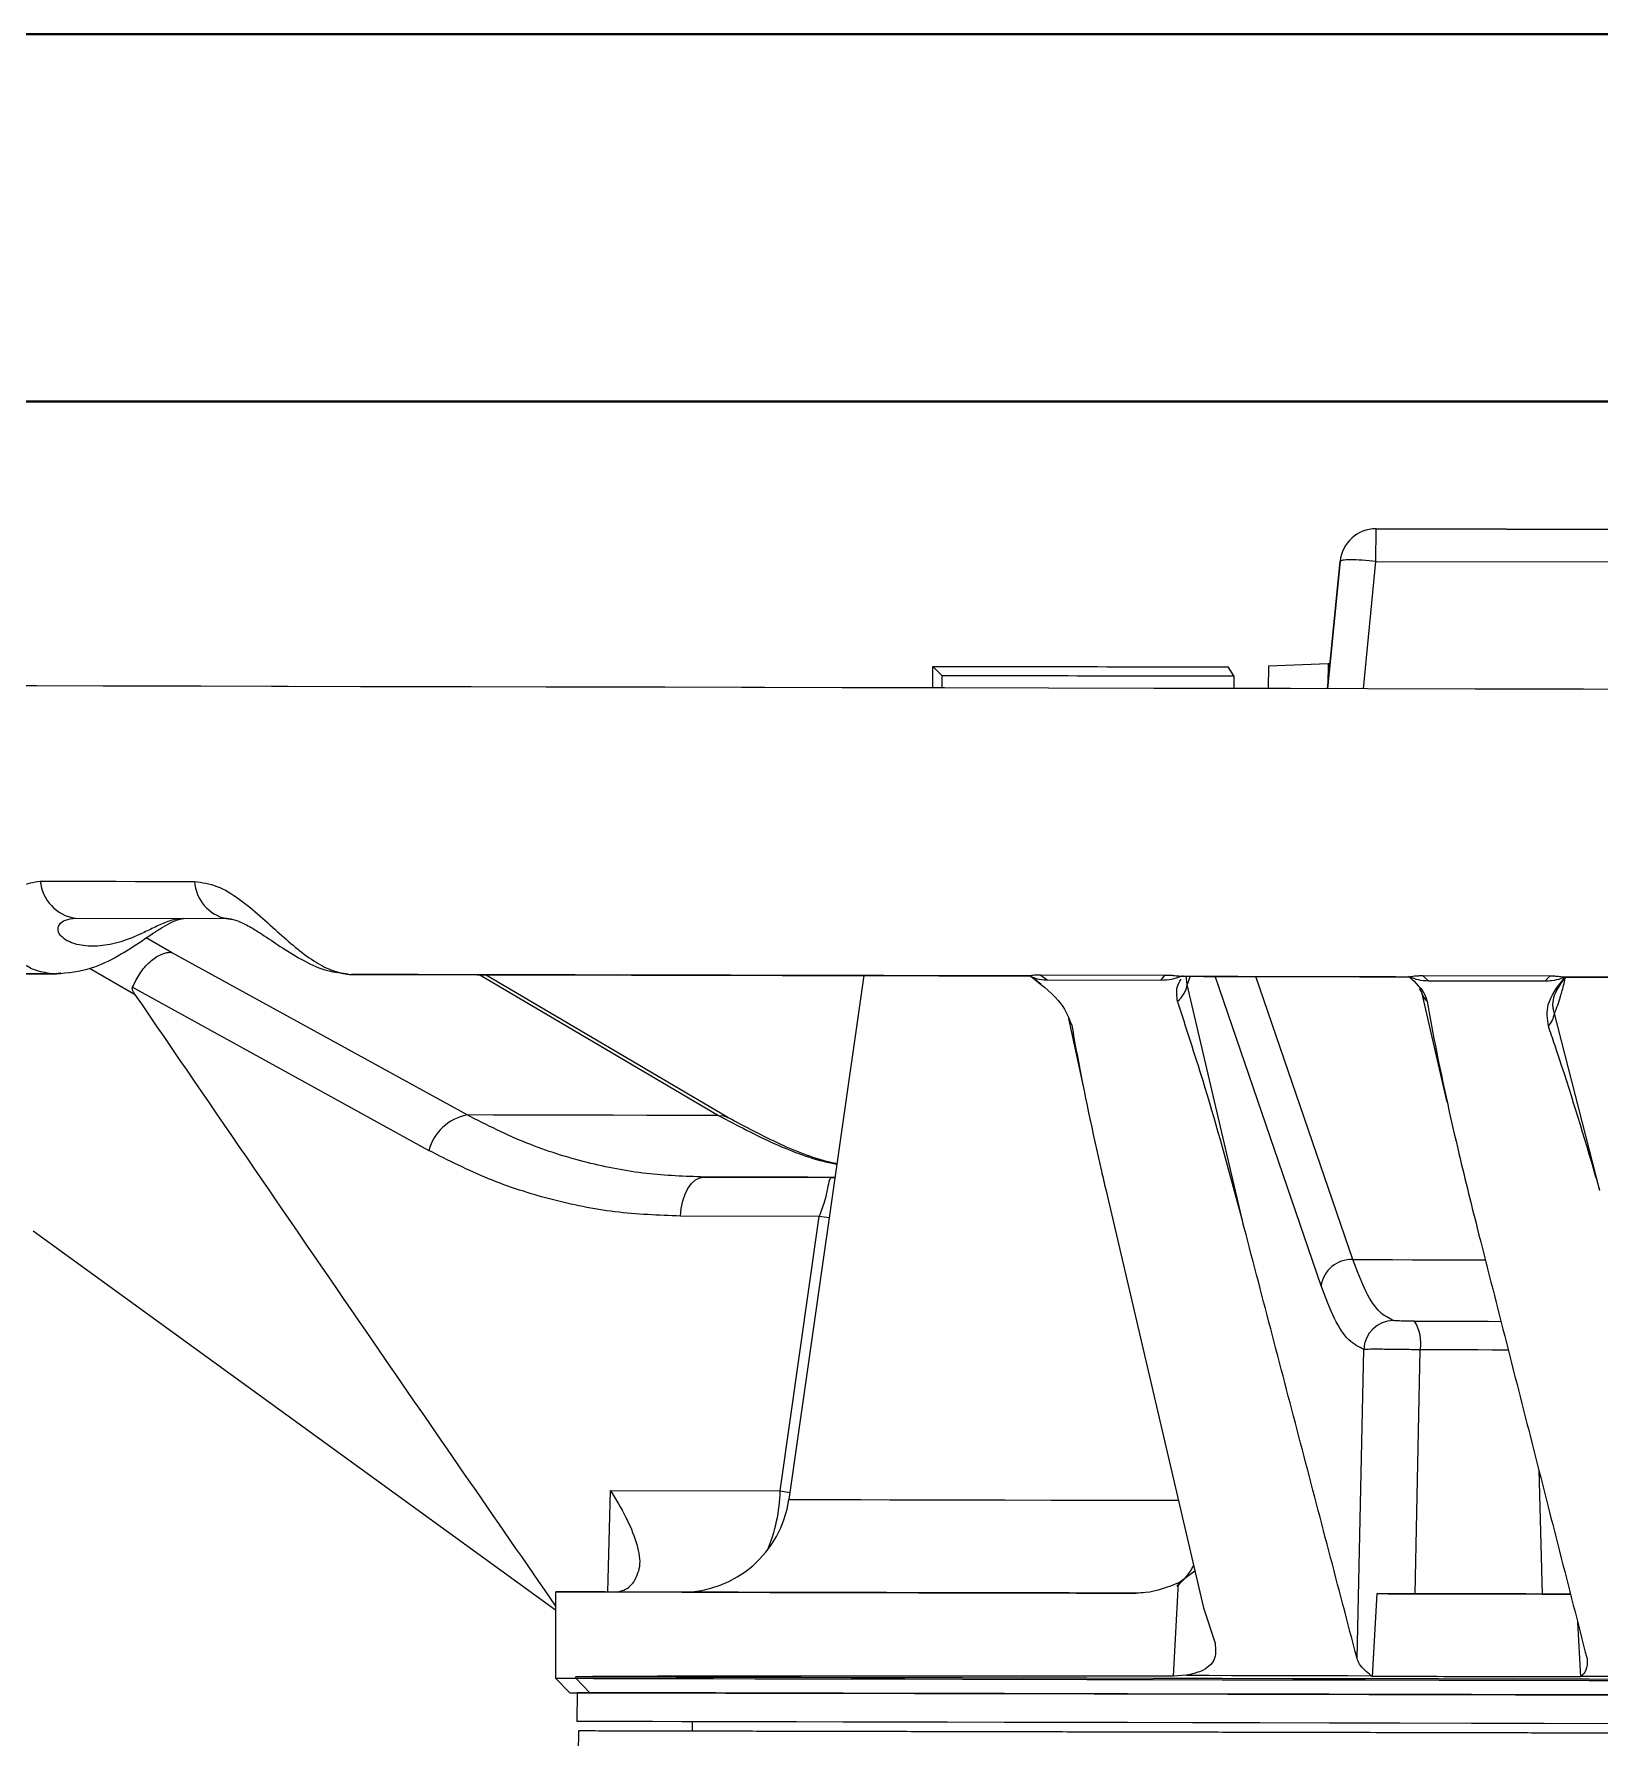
# Model space of a CAD drawing. Header units: millimetres. Extents: x 2028 to 4172, y 863 to 2379.
# Drawn here: x 2596.3 to 2705, y 2260.6 to 2378.9 of the extents above; entities that cross this region are included whole.
import ezdxf

# ---------------------------------------------------------------- set-up
doc = ezdxf.new("R2010")
doc.units = ezdxf.units.MM
doc.layers.add('AM_BOR', color=7, linetype='Continuous', lineweight=50)
doc.layers.add('粗实线', color=7, linetype='Continuous', lineweight=40)

# ---------------------------------------------------------------- blocks, each defined once
blk = doc.blocks.new('rA3')
at = {"layer": '粗实线'}
for p, q in [((753.384, 421.26), (333.384, 421.26)), ((748.384, 416.26), (358.384, 416.26))]:
    blk.add_line(p, q, dxfattribs=at)

msp = doc.modelspace()

# ---------------------------------------------------------------- linework, layer by layer
at = {"color": 7, "linetype": 'Continuous', "lineweight": 25}
for p, q in [((2689.473, 2342.302), (2689.477, 2344.563)), ((2722.452, 2344.492), (2689.477, 2344.563)), ((2689.477, 2344.563), (2689.477, 2344.563)), ((2689.477, 2344.563), (2722.452, 2344.493)), ((2686.984, 2342.307), (2686.115, 2333.45)), ((2686.115, 2333.45), (2686.984, 2342.307)), ((2686.984, 2342.307), (2686.984, 2342.307)), ((2688.603, 2333.445), (2689.473, 2342.302)), ((2689.473, 2342.302), (2722.448, 2342.231)), ((2658.693, 2333.509), (2658.696, 2335.005)), ((2658.696, 2335.005), (2659.33, 2334.371)), ((2679.601, 2334.342), (2679.207, 2334.968)), ((2682.001, 2335.054), (2681.997, 2333.46)), ((2682.001, 2335.054), (2686.144, 2335.196)), ((2686.144, 2335.196), (2686.141, 2333.722)), ((2686.144, 2335.196), (2686.286, 2335.196)), ((2659.33, 2334.371), (2659.329, 2333.507)), ((2679.601, 2334.342), (2679.599, 2333.464)), ((2683.53, 2333.457), (2679.599, 2333.466)), ((2599.146, 2317.5), (2609.628, 2317.478)), ((2609.628, 2317.478), (2610.108, 2317.408)), ((2605.824, 2315.136), (2604.073, 2316.143)), ((2626.348, 2303.839), (2605.824, 2315.136)), ((2597.506, 2313.65), (2598.142, 2313.723)), ((2600.134, 2314.039), (2603.266, 2312.238)), ((2618.413, 2313.595), (2619.074, 2313.593)), ((2627.23, 2313.578), (2643.817, 2303.801)), ((2644.472, 2303.656), (2627.625, 2313.577)), ((2653.897, 2313.52), (2648.702, 2277.126)), ((2665.452, 2313.495), (2665.612, 2313.381)), ((2666.233, 2312.907), (2665.612, 2313.38)), ((2666.152, 2313.577), (2674.792, 2313.559)), ((2666.152, 2313.577), (2666.643, 2313.226)), ((2666.643, 2313.226), (2674.543, 2313.209)), ((2674.792, 2313.559), (2674.543, 2313.209)), ((2676.074, 2313.479), (2676.024, 2313.473)), ((2676.367, 2312.9), (2676.292, 2313.508)), ((2676.581, 2313.478), (2676.367, 2312.9)), ((2685.659, 2291.966), (2678.313, 2313.475)), ((2687.872, 2293.794), (2681.139, 2313.468)), ((2691.731, 2313.485), (2691.884, 2313.334)), ((2691.8, 2313.446), (2691.794, 2313.439)), ((2692.706, 2313.52), (2701.565, 2313.501)), ((2692.706, 2313.52), (2693.124, 2313.169)), ((2693.124, 2313.169), (2701.224, 2313.152)), ((2701.565, 2313.501), (2701.224, 2313.152)), ((2702.633, 2313.416), (2702.529, 2313.302)), ((2603.117, 2312.708), (2623.687, 2301.378)), ((2680.327, 2296.001), (2676.367, 2312.9)), ((2692.48, 2312.633), (2692.63, 2312.36)), ((2692.631, 2312.359), (2694.406, 2304.734)), ((2705.026, 2298.589), (2701.868, 2310.891)), ((2668.13, 2310.548), (2669.156, 2305.716)), ((2642.82, 2299.524), (2651.674, 2299.505)), ((2651.675, 2299.505), (2650.014, 2299.508)), ((2651.897, 2299.508), (2651.674, 2299.505)), ((2651.674, 2299.505), (2651.896, 2299.504)), ((2670.702, 2298.666), (2677.506, 2269.593)), ((2650.806, 2296.791), (2641.175, 2296.811)), ((2648.094, 2277.717), (2650.806, 2296.791)), ((2651.493, 2296.681), (2650.806, 2296.791)), ((2632.498, 2269.431), (2596.208, 2295.762)), ((2688.158, 2266.085), (2688.632, 2287.548)), ((2692.199, 2270.576), (2692.553, 2287.519)), ((2700.781, 2279.18), (2701.017, 2270.557)), ((2636.128, 2270.696), (2636.307, 2277.742)), ((2636.307, 2277.742), (2648.094, 2277.717)), ((2648.094, 2277.717), (2648.772, 2277.616)), ((2675.766, 2271.322), (2676.902, 2272.176)), ((2632.501, 2270.704), (2632.488, 2264.704)), ((2641.304, 2270.685), (2636.78, 2270.695)), ((2675.411, 2264.845), (2675.766, 2271.322)), ((2689.237, 2264.824), (2689.557, 2270.582)), ((2677.506, 2269.593), (2678.298, 2267.139)), ((2703.48, 2268.596), (2703.681, 2264.793)), ((2632.488, 2264.704), (2633.486, 2263.702)), ((2633.906, 2264.701), (2633.907, 2264.804)), ((2634.885, 2263.699), (2633.906, 2264.701)), ((2676.325, 2264.91), (2675.411, 2264.845)), ((2689.143, 2264.883), (2689.237, 2264.824)), ((2703.746, 2264.852), (2703.681, 2264.793)), ((2633.986, 2263.701), (2633.981, 2261.701)), ((2634.08, 2261.042), (2633.755, 2239.674)), ((2641.981, 2261.684), (2641.98, 2261.025))]:
    msp.add_line(p, q, dxfattribs=at)
at = {"color": 7, "linetype": 'Continuous', "lineweight": 25, "flags": 128}
for points in [[(2658.693, 2333.51), (2654.128, 2333.52), (2647.037, 2333.535), (2640.081, 2333.55), (2633.276, 2333.564), (2626.638, 2333.579), (2620.182, 2333.592), (2613.921, 2333.606), (2607.87, 2333.619), (2602.043, 2333.631), (2596.452, 2333.643), (2591.11, 2333.654)], [(2711.394, 2333.396), (2703.876, 2333.412), (2696.366, 2333.428), (2688.882, 2333.444), (2681.438, 2333.46), (2674.052, 2333.476), (2666.74, 2333.491), (2659.518, 2333.507), (2652.401, 2333.522), (2645.406, 2333.537), (2638.548, 2333.552), (2631.842, 2333.566), (2625.302, 2333.58), (2618.943, 2333.594), (2612.779, 2333.607), (2606.824, 2333.62), (2601.09, 2333.632), (2595.591, 2333.644)], [(2596.708, 2320.082), (2598.01, 2320.079), (2599.323, 2320.076), (2600.647, 2320.073), (2601.981, 2320.071), (2603.327, 2320.068), (2604.683, 2320.065), (2606.05, 2320.062), (2607.426, 2320.059)], [(2589.896, 2313.656), (2590.856, 2313.654), (2591.825, 2313.652), (2592.804, 2313.65), (2593.791, 2313.647), (2594.787, 2313.645), (2595.792, 2313.643), (2596.805, 2313.641), (2597.827, 2313.639)], [(2627.567, 2313.577), (2631.025, 2313.569), (2636.787, 2313.557)], [(2643.817, 2303.801), (2641.282, 2303.807), (2638.842, 2303.812), (2636.498, 2303.817), (2634.255, 2303.822), (2632.116, 2303.826), (2630.083, 2303.831), (2628.159, 2303.835), (2626.348, 2303.839)], [(2643.817, 2303.801), (2644.173, 2303.774), (2644.471, 2303.657)], [(2641.175, 2296.811), (2641.224, 2297.35), (2641.33, 2297.862), (2641.488, 2298.332), (2641.693, 2298.74), (2641.938, 2299.074), (2642.214, 2299.321), (2642.512, 2299.473), (2642.82, 2299.524)], [(2687.872, 2293.794), (2689.248, 2293.791), (2690.628, 2293.788), (2692.012, 2293.785), (2693.399, 2293.782), (2694.789, 2293.779), (2696.182, 2293.777), (2697.052, 2293.775)], [(2692.149, 2289.513), (2693.168, 2289.511), (2694.19, 2289.509), (2695.215, 2289.506), (2696.242, 2289.504), (2697.27, 2289.502), (2698.141, 2289.5)], [(2698.65, 2287.506), (2698.542, 2287.507), (2697.539, 2287.509), (2696.537, 2287.511), (2695.538, 2287.513), (2694.54, 2287.515), (2693.545, 2287.517), (2692.553, 2287.519)], [(2648.702, 2277.126), (2648.715, 2277.126), (2648.992, 2277.125), (2649.633, 2277.124), (2650.634, 2277.121), (2651.989, 2277.119), (2653.689, 2277.115), (2655.724, 2277.111), (2658.08, 2277.105), (2660.744, 2277.1), (2663.699, 2277.093), (2666.926, 2277.086), (2670.406, 2277.079), (2674.116, 2277.071), (2675.712, 2277.068)], [(2672.82, 2270.618), (2668.16, 2270.628), (2663.7, 2270.637), (2659.464, 2270.646), (2655.473, 2270.655), (2651.748, 2270.663), (2648.308, 2270.67), (2645.17, 2270.677), (2642.35, 2270.683), (2639.863, 2270.688), (2637.721, 2270.693), (2635.936, 2270.697), (2634.516, 2270.7), (2633.469, 2270.702), (2632.8, 2270.703), (2632.513, 2270.704), (2632.608, 2270.704), (2633.086, 2270.703), (2633.944, 2270.701), (2635.177, 2270.698), (2636.78, 2270.695)], [(2702.979, 2270.553), (2701.632, 2270.556), (2699.89, 2270.56), (2698.152, 2270.563), (2696.419, 2270.567), (2694.692, 2270.571), (2692.972, 2270.574), (2691.26, 2270.578), (2689.557, 2270.582)], [(2692.199, 2270.576), (2693.292, 2270.574), (2694.388, 2270.571), (2695.487, 2270.569), (2696.588, 2270.567), (2697.692, 2270.564), (2698.799, 2270.562), (2699.907, 2270.56), (2701.017, 2270.557)], [(2632.488, 2264.704), (2632.588, 2264.704), (2633.056, 2264.703), (2633.906, 2264.701)], [(2633.906, 2264.701), (2635.126, 2264.698), (2636.7, 2264.695), (2638.619, 2264.691), (2640.875, 2264.686), (2643.456, 2264.68), (2646.35, 2264.674), (2649.542, 2264.667), (2653.018, 2264.66), (2656.76, 2264.652), (2660.75, 2264.643), (2664.969, 2264.634), (2669.395, 2264.625), (2674.007, 2264.615), (2678.783, 2264.605), (2683.7, 2264.594), (2688.732, 2264.583), (2693.857, 2264.573), (2699.049, 2264.561), (2704.282, 2264.55), (2709.53, 2264.539)], [(2633.907, 2264.804), (2635.127, 2264.802), (2636.7, 2264.798), (2638.619, 2264.794), (2640.875, 2264.789), (2643.456, 2264.784), (2646.35, 2264.778), (2649.543, 2264.771), (2653.019, 2264.763), (2656.761, 2264.755), (2660.75, 2264.747), (2664.969, 2264.738), (2669.395, 2264.728), (2674.007, 2264.718), (2678.783, 2264.708), (2683.7, 2264.698), (2688.733, 2264.687), (2693.857, 2264.676), (2699.049, 2264.665), (2704.282, 2264.654), (2709.531, 2264.642)], [(2676.325, 2264.91), (2677.88, 2264.907), (2679.451, 2264.904), (2681.035, 2264.9), (2682.633, 2264.897), (2684.244, 2264.893), (2685.866, 2264.89), (2687.5, 2264.886), (2689.143, 2264.883)], [(2703.746, 2264.852), (2705.444, 2264.848), (2707.144, 2264.844), (2708.843, 2264.841), (2710.542, 2264.837), (2712.24, 2264.833), (2713.935, 2264.83), (2715.626, 2264.826), (2717.314, 2264.823)], [(2633.486, 2263.702), (2633.584, 2263.702), (2634.046, 2263.701), (2634.885, 2263.699)], [(2706.217, 2263.546), (2701.15, 2263.557), (2696.113, 2263.568), (2691.13, 2263.578), (2686.225, 2263.589), (2681.422, 2263.599), (2676.743, 2263.609), (2672.21, 2263.619), (2667.846, 2263.628), (2663.67, 2263.637), (2659.703, 2263.646), (2655.964, 2263.654), (2652.47, 2263.661), (2649.239, 2263.668), (2646.285, 2263.674), (2643.622, 2263.68), (2641.264, 2263.685), (2639.222, 2263.69), (2637.505, 2263.693), (2636.121, 2263.696), (2635.078, 2263.699), (2634.379, 2263.7), (2634.029, 2263.701), (2633.986, 2263.701)], [(2634.885, 2263.699), (2636.089, 2263.696), (2637.641, 2263.693), (2639.535, 2263.689), (2641.761, 2263.684), (2644.308, 2263.679), (2647.163, 2263.673), (2650.313, 2263.666), (2653.743, 2263.658), (2657.435, 2263.65), (2661.372, 2263.642), (2665.534, 2263.633), (2669.901, 2263.624), (2674.452, 2263.614), (2679.164, 2263.604), (2684.015, 2263.594), (2688.981, 2263.583), (2694.037, 2263.572), (2699.159, 2263.561), (2704.323, 2263.55), (2709.502, 2263.539)], [(2706.213, 2261.546), (2701.145, 2261.557), (2696.109, 2261.568), (2691.126, 2261.578), (2686.221, 2261.589), (2681.418, 2261.599), (2676.739, 2261.609), (2672.206, 2261.619), (2667.841, 2261.628), (2663.666, 2261.637), (2659.699, 2261.646), (2655.959, 2261.654), (2652.466, 2261.661), (2649.234, 2261.668), (2646.28, 2261.674), (2643.618, 2261.68), (2641.26, 2261.685), (2639.218, 2261.69), (2637.501, 2261.693), (2636.117, 2261.696), (2635.074, 2261.699), (2634.375, 2261.7), (2634.025, 2261.701), (2633.981, 2261.701)]]:
    msp.add_lwpolyline(points, dxfattribs=at)
at = {"color": 7, "linetype": 'Continuous', "lineweight": 25}
for centre, radius, start, end in [((2689.472, 2342.063), 2.5, 89.87751, 174.39392), ((2689.472, 2342.063), 2.5, 89.87751, 174.39392), ((2599.628, 2320.397), 2.936, 186.15778, 260.55338), ((2610.233, 2320.223), 2.811, 183.34508, 257.57607), ((2674.565, 2313.18), 1.823, 308.25504, 351.17437), ((2694.087, 2312.804), 1.522, 197.80201, 225.85834), ((2700.129, 2311.159), 1.759, 318.63519, 351.23149), ((2669.576, 2310.898), 1.488, 193.75442, 213.93144), ((2627.016, 2300.447), 3.457, 101.14062, 164.37777), ((2687.779, 2291.654), 2.143, 87.51436, 171.60882), ((2690.697, 2287.487), 2.066, 90.16378, 178.29517), ((2689.696, 2287.978), 2.894, 350.88042, 32.03121), ((2636.948, 2277.958), 11.149, 336.94632, 358.7596), ((2641.278, 2278.185), 7.5, 269.87751, 351.87751), ((2672.543, 2274.853), 4.862, 309.67622, 331.69155)]:
    msp.add_arc(centre, radius, start, end, dxfattribs=at)
for points in [[(2689.473, 2342.302), (2689.148, 2342.33), (2688.5, 2342.386), (2687.681, 2342.411), (2687.104, 2342.389), (2687.024, 2342.334), (2686.984, 2342.307)], [(2650.014, 2299.508), (2648.693, 2299.511), (2646.052, 2299.517), (2643.897, 2299.522), (2642.82, 2299.524)], [(2780.88, 2260.728), (2780.758, 2260.728), (2780.516, 2260.729), (2778.566, 2260.733), (2775.49, 2260.74), (2771.227, 2260.749), (2765.879, 2260.76), (2759.53, 2260.774), (2752.291, 2260.789), (2744.285, 2260.806), (2735.649, 2260.825), (2726.531, 2260.844), (2717.088, 2260.864), (2707.48, 2260.885), (2697.872, 2260.905), (2688.428, 2260.925), (2679.311, 2260.945), (2670.675, 2260.963), (2662.669, 2260.981), (2655.43, 2260.996), (2649.081, 2261.01), (2643.733, 2261.021), (2639.469, 2261.03), (2636.393, 2261.037), (2634.444, 2261.041), (2634.201, 2261.042), (2634.08, 2261.042)], [(2707.48, 2260.885), (2704.622, 2260.891), (2698.906, 2260.903), (2690.479, 2260.921), (2682.342, 2260.939), (2674.636, 2260.955), (2667.492, 2260.97), (2661.032, 2260.984), (2655.366, 2260.996), (2650.594, 2261.007), (2646.789, 2261.015), (2644.044, 2261.021), (2642.304, 2261.024), (2642.088, 2261.025), (2641.98, 2261.025)]]:
    msp.add_open_spline(points, degree=3, dxfattribs=at)
for points, knots in [([(2658.696, 2335.005), (2662.063, 2334.999), (2668.811, 2334.987), (2675.737, 2334.975), (2679.207, 2334.968)], [0, 0, 0, 0, 0.4988559, 1, 1, 1, 1]), ([(2659.33, 2334.371), (2662.657, 2334.367), (2669.327, 2334.358), (2676.171, 2334.347), (2679.601, 2334.342)], [0, 0, 0, 0, 0.498853, 1, 1, 1, 1]), ([(2597.506, 2313.65), (2597.094, 2313.716), (2596.29, 2313.843), (2595.268, 2314.471), (2594.619, 2315.219), (2594.273, 2315.933), (2594.104, 2316.498), (2594.033, 2317.091), (2594.082, 2317.914), (2594.437, 2318.904), (2595.343, 2319.874), (2596.254, 2320.013), (2596.708, 2320.082)], [0, 0, 0, 0, 0.1279194, 0.2496295, 0.3801702, 0.4412122, 0.4997079, 0.5635745, 0.6245684, 0.7496421, 0.8750234, 1, 1, 1, 1]), ([(2607.426, 2320.059), (2607.945, 2319.988), (2608.985, 2319.846), (2610.542, 2318.87), (2611.985, 2317.672), (2613.325, 2316.437), (2614.619, 2315.307), (2615.85, 2314.419), (2617.064, 2313.793), (2617.8, 2313.668), (2618.177, 2313.605)], [0, 0, 0, 0, 0.12462724, 0.24971044, 0.37492504, 0.49974572, 0.61927373, 0.75001975, 0.87192117, 1, 1, 1, 1]), ([(2597.798, 2313.639), (2598.627, 2313.722), (2600.085, 2313.868), (2601.835, 2314.715), (2603.218, 2315.552), (2604.28, 2316.288), (2605.231, 2316.907), (2605.885, 2317.266), (2606.379, 2317.457), (2606.571, 2317.475), (2606.67, 2317.484)], [0, 0, 0, 0, 0.2415564, 0.4249346, 0.5252436, 0.6744027, 0.7537852, 0.8323048, 0.9129608, 1, 1, 1, 1]), ([(2606.688, 2317.484), (2606.424, 2317.461), (2605.898, 2317.416), (2605.021, 2317.063), (2604.128, 2316.622), (2602.995, 2316.089), (2601.716, 2315.666), (2600.329, 2315.513), (2599.079, 2315.674), (2598.224, 2316.101), (2597.902, 2316.633), (2597.982, 2317.074), (2598.42, 2317.431), (2598.904, 2317.477), (2599.146, 2317.5)], [0, 0, 0, 0, 0.0625989, 0.1249044, 0.1872263, 0.2496806, 0.3746119, 0.4998044, 0.6249986, 0.7497987, 0.815171, 0.8749227, 0.9374287, 1, 1, 1, 1]), ([(2609.299, 2317.518), (2609.46, 2317.52), (2609.79, 2317.525), (2610.442, 2317.335), (2611.288, 2316.925), (2612.354, 2316.246), (2613.618, 2315.373), (2615.08, 2314.484), (2616.615, 2313.794), (2617.627, 2313.694), (2618.096, 2313.648)], [0, 0, 0, 0, 0.0763522, 0.1570102, 0.2470379, 0.356597, 0.4925526, 0.6555134, 0.8402738, 1, 1, 1, 1]), ([(2603.117, 2312.708), (2603.27, 2313.029), (2603.505, 2313.524), (2603.952, 2314.102), (2604.445, 2314.611), (2605.03, 2315.002), (2605.502, 2315.13), (2605.734, 2315.141), (2605.801, 2315.137), (2605.824, 2315.136)], [0, 0, 0, 0, 0.23899542, 0.36783236, 0.49967813, 0.74897246, 0.92468056, 0.97394084, 1, 1, 1, 1]), ([(2586.601, 2313.675), (2588.348, 2313.671), (2591.846, 2313.663), (2595.618, 2313.654), (2597.506, 2313.65)], [0, 0, 0, 0, 0.4994076, 1, 1, 1, 1]), ([(2597.664, 2313.642), (2595.784, 2313.646), (2592.019, 2313.654), (2588.528, 2313.662), (2586.78, 2313.666)], [0, 0, 0, 0, 0.4994087, 1, 1, 1, 1]), ([(2597.664, 2313.642), (2597.817, 2313.652), (2598.001, 2313.664), (2598.122, 2313.715), (2598.142, 2313.723)], [0, 0, 0, 0, 0.8392278, 1, 1, 1, 1]), ([(2617.984, 2313.629), (2617.891, 2313.635), (2617.759, 2313.643), (2617.617, 2313.673), (2617.575, 2313.681)], [0, 0, 0, 0, 0.7059466, 1, 1, 1, 1]), ([(2618.177, 2313.605), (2621.792, 2313.597), (2629.059, 2313.581), (2640.68, 2313.556), (2652.797, 2313.529), (2661.216, 2313.511), (2665.447, 2313.502)], [0, 0, 0, 0, 0.2462727, 0.4950304, 0.7462729, 1, 1, 1, 1]), ([(2665.452, 2313.495), (2662.249, 2313.502), (2655.831, 2313.516), (2647.095, 2313.535), (2639.174, 2313.552), (2632.042, 2313.567), (2625.057, 2313.582), (2620.562, 2313.592), (2618.314, 2313.597)], [0, 0, 0, 0, 0.19237286, 0.38549459, 0.53836149, 0.69122839, 0.8456142, 1, 1, 1, 1]), ([(2665.447, 2313.502), (2665.456, 2313.51), (2665.472, 2313.524), (2665.623, 2313.555), (2665.843, 2313.573), (2666.039, 2313.577), (2666.139, 2313.577), (2666.152, 2313.577)], [0, 0, 0, 0, 0.3360223, 0.5579813, 0.7819403, 0.9725676, 1, 1, 1, 1]), ([(2665.447, 2313.502), (2665.558, 2313.445), (2665.831, 2313.305), (2666.269, 2313.234), (2666.57, 2313.228), (2666.643, 2313.226)], [0, 0, 0, 0, 0.33920621, 0.83862702, 1, 1, 1, 1]), ([(2665.613, 2313.381), (2666.367, 2312.785), (2667.713, 2311.72), (2668.149, 2310.573), (2668.341, 2310.068)], [0, 0, 0, 0, 0.5596946, 1, 1, 1, 1]), ([(2674.543, 2313.209), (2674.796, 2313.22), (2675.275, 2313.241), (2675.715, 2313.403), (2675.923, 2313.48)], [0, 0, 0, 0, 0.5274406, 1, 1, 1, 1]), ([(2674.792, 2313.559), (2674.892, 2313.558), (2675.094, 2313.555), (2675.382, 2313.536), (2675.664, 2313.508), (2675.825, 2313.489), (2675.91, 2313.481), (2675.923, 2313.48)], [0, 0, 0, 0, 0.21002082, 0.42148121, 0.61074553, 0.94244522, 1, 1, 1, 1]), ([(2675.694, 2311.748), (2675.645, 2312.07), (2675.564, 2312.601), (2675.83, 2313.085), (2675.936, 2313.276)], [0, 0, 0, 0, 0.6047847, 1, 1, 1, 1]), ([(2675.923, 2313.48), (2678.559, 2313.474), (2683.83, 2313.463), (2689.161, 2313.451), (2691.825, 2313.446)], [0, 0, 0, 0, 0.5001571, 1, 1, 1, 1]), ([(2676.024, 2313.473), (2678.639, 2313.467), (2683.866, 2313.456), (2689.152, 2313.445), (2691.794, 2313.439)], [0, 0, 0, 0, 0.5001595, 1, 1, 1, 1]), ([(2691.794, 2313.439), (2692.226, 2313.028), (2692.812, 2312.47), (2692.982, 2311.869), (2693.026, 2311.711)], [0, 0, 0, 0, 0.7373515, 1, 1, 1, 1]), ([(2691.825, 2313.446), (2691.854, 2313.452), (2691.911, 2313.465), (2692.102, 2313.496), (2692.364, 2313.515), (2692.566, 2313.52), (2692.682, 2313.52), (2692.706, 2313.52)], [0, 0, 0, 0, 0.2814646, 0.5659598, 0.7573018, 0.9482948, 1, 1, 1, 1]), ([(2691.825, 2313.446), (2692.009, 2313.368), (2692.395, 2313.204), (2692.874, 2313.181), (2693.124, 2313.169)], [0, 0, 0, 0, 0.4773597, 1, 1, 1, 1]), ([(2701.224, 2313.153), (2701.382, 2313.158), (2701.776, 2313.171), (2702.239, 2313.277), (2702.5, 2313.393), (2702.565, 2313.423)], [0, 0, 0, 0, 0.3322049, 0.8309967, 1, 1, 1, 1]), ([(2701.449, 2309.997), (2701.382, 2310.504), (2701.23, 2311.651), (2702.063, 2312.712), (2702.528, 2313.303)], [0, 0, 0, 0, 0.4426348, 1, 1, 1, 1]), ([(2701.565, 2313.501), (2701.666, 2313.5), (2701.869, 2313.498), (2702.137, 2313.479), (2702.381, 2313.451), (2702.5, 2313.431), (2702.558, 2313.424), (2702.565, 2313.423)], [0, 0, 0, 0, 0.2099462, 0.4212951, 0.6110203, 0.9471646, 1, 1, 1, 1]), ([(2702.529, 2313.302), (2702.265, 2312.912), (2701.866, 2312.321), (2701.725, 2311.629), (2701.754, 2311.265), (2701.8, 2311.08), (2701.833, 2310.979), (2701.853, 2310.928), (2701.864, 2310.901), (2701.867, 2310.894), (2701.867, 2310.892), (2701.868, 2310.891), (2701.868, 2310.891), (2701.868, 2310.891)], [0, 0, 0, 0, 0.4928292, 0.7454599, 0.8721173, 0.9358438, 0.9678536, 0.9916466, 0.9977503, 0.9993549, 0.9997963, 0.9999274, 1, 1, 1, 1]), ([(2701.868, 2310.891), (2701.945, 2311.076), (2702.089, 2311.424), (2702.31, 2312.132), (2702.497, 2312.744), (2702.597, 2313.296), (2702.628, 2313.467)], [0, 0, 0, 0, 0.2844413, 0.5330292, 0.8550922, 1, 1, 1, 1]), ([(2702.565, 2313.423), (2706.978, 2313.413), (2715.76, 2313.395), (2728.818, 2313.367), (2741.628, 2313.34), (2749.927, 2313.323), (2754.056, 2313.314)], [0, 0, 0, 0, 0.2537268, 0.5049693, 0.7537271, 1, 1, 1, 1]), ([(2753.982, 2313.307), (2750.77, 2313.313), (2744.335, 2313.327), (2735.17, 2313.347), (2726.608, 2313.365), (2718.662, 2313.382), (2710.663, 2313.399), (2705.31, 2313.41), (2702.633, 2313.416)], [0, 0, 0, 0, 0.1923705, 0.3854898, 0.5383578, 0.6912259, 0.8456129, 1, 1, 1, 1]), ([(2603.266, 2312.238), (2603.236, 2312.283), (2603.175, 2312.377), (2603.117, 2312.507), (2603.1, 2312.614), (2603.104, 2312.671), (2603.114, 2312.699), (2603.117, 2312.708)], [0, 0, 0, 0, 0.33257121, 0.68796459, 0.83138137, 0.94978396, 1, 1, 1, 1]), ([(2603.266, 2312.238), (2608.78, 2304.175), (2618.496, 2289.97), (2628.271, 2275.831), (2632.498, 2269.717)], [0, 0, 0, 0, 0.5675786, 1, 1, 1, 1]), ([(2680.327, 2296.001), (2680.148, 2296.681), (2679.251, 2300.079), (2677.78, 2305.327), (2676.295, 2309.899), (2675.694, 2311.748)], [0, 0, 0, 0, 0.1295721, 0.6478768, 1, 1, 1, 1]), ([(2693.026, 2311.711), (2693.15, 2311.031), (2693.769, 2307.63), (2694.915, 2302.38), (2696.048, 2297.813), (2696.507, 2295.964)], [0, 0, 0, 0, 0.1295185, 0.6476203, 1, 1, 1, 1]), ([(2668.341, 2310.068), (2668.463, 2309.393), (2669.072, 2306.02), (2669.882, 2302.218), (2670.604, 2299.092), (2670.702, 2298.666)], [0, 0, 0, 0, 0.1776255, 0.8881599, 1, 1, 1, 1]), ([(2705.026, 2298.589), (2704.829, 2299.265), (2703.848, 2302.642), (2702.663, 2306.445), (2701.595, 2309.571), (2701.449, 2309.997)], [0, 0, 0, 0, 0.1775689, 0.8878728, 1, 1, 1, 1]), ([(2642.82, 2299.524), (2641.479, 2299.573), (2638.741, 2299.672), (2634.618, 2300.477), (2630.424, 2301.781), (2627.723, 2303.144), (2626.348, 2303.839)], [0, 0, 0, 0, 0.2354209, 0.48057, 0.7354347, 1, 1, 1, 1]), ([(2643.817, 2303.801), (2645.11, 2303.118), (2647.649, 2301.777), (2650.424, 2300.731), (2651.881, 2300.444), (2652.026, 2300.416)], [0, 0, 0, 0, 0.4830694, 0.9484274, 1, 1, 1, 1]), ([(2652.03, 2300.444), (2651.948, 2300.461), (2650.612, 2300.737), (2648.06, 2301.744), (2645.67, 2303.018), (2644.472, 2303.656)], [0, 0, 0, 0, 0.0316795, 0.5146214, 1, 1, 1, 1]), ([(2641.175, 2296.811), (2639.654, 2296.87), (2636.621, 2296.988), (2632.158, 2297.9), (2627.809, 2299.291), (2625.061, 2300.682), (2623.687, 2301.378)], [0, 0, 0, 0, 0.2514799, 0.5012785, 0.7507527, 1, 1, 1, 1]), ([(2650.806, 2296.791), (2650.881, 2296.969), (2651.027, 2297.316), (2651.199, 2297.85), (2651.322, 2298.331), (2651.437, 2298.886), (2651.524, 2299.388), (2651.624, 2299.466), (2651.674, 2299.505)], [0, 0, 0, 0, 0.1251651, 0.2440023, 0.362149, 0.4834229, 0.7377951, 1, 1, 1, 1]), ([(2688.158, 2266.085), (2686.853, 2271.067), (2684.242, 2281.03), (2681.632, 2291.011), (2680.327, 2296.001)], [0, 0, 0, 0, 0.4999998, 1, 1, 1, 1]), ([(2696.507, 2295.964), (2697.777, 2290.974), (2700.317, 2280.994), (2702.859, 2271.032), (2704.13, 2266.051)], [0, 0, 0, 0, 0.4999999, 1, 1, 1, 1]), ([(2690.691, 2289.553), (2690.374, 2289.709), (2689.726, 2290.027), (2688.773, 2291.421), (2688.176, 2292.992), (2687.872, 2293.794)], [0, 0, 0, 0, 0.3189724, 0.6523087, 1, 1, 1, 1]), ([(2688.632, 2287.548), (2688.281, 2287.719), (2687.582, 2288.059), (2686.581, 2289.548), (2685.967, 2291.158), (2685.659, 2291.966)], [0, 0, 0, 0, 0.3342946, 0.6658535, 1, 1, 1, 1]), ([(2692.149, 2289.513), (2691.986, 2289.514), (2691.661, 2289.515), (2691.272, 2289.52), (2691.017, 2289.527), (2690.862, 2289.534), (2690.745, 2289.543), (2690.709, 2289.549), (2690.691, 2289.553)], [0, 0, 0, 0, 0.2492901, 0.4985495, 0.6241649, 0.7490284, 0.8744685, 1, 1, 1, 1]), ([(2692.553, 2287.519), (2692.143, 2287.527), (2691.507, 2287.539), (2690.67, 2287.551), (2690.053, 2287.556), (2689.514, 2287.558), (2688.937, 2287.556), (2688.752, 2287.551), (2688.632, 2287.548)], [0, 0, 0, 0, 0.2309533, 0.3576683, 0.4887983, 0.6215768, 0.7530258, 1, 1, 1, 1]), ([(2636.307, 2277.742), (2636.68, 2277.133), (2637.423, 2275.915), (2638.131, 2274.186), (2638.488, 2272.568), (2638.124, 2271.792), (2637.942, 2271.404)], [0, 0, 0, 0, 0.2505535, 0.5002592, 0.7500542, 1, 1, 1, 1]), ([(2636.78, 2270.695), (2637.083, 2270.769), (2637.471, 2270.863), (2637.858, 2271.306), (2637.942, 2271.404)], [0, 0, 0, 0, 0.7808049, 1, 1, 1, 1]), ([(2641.342, 2270.685), (2641.319, 2270.685), (2641.206, 2270.685), (2641.852, 2270.684), (2643.33, 2270.681), (2645.738, 2270.676), (2648.951, 2270.669), (2652.931, 2270.66), (2657.556, 2270.65), (2662.729, 2270.639), (2667.809, 2270.628), (2671.332, 2270.621), (2672.822, 2270.618)], [0, 0, 0, 0, 0.0298522, 0.1417815, 0.2546514, 0.3682744, 0.4818904, 0.5947604, 0.7066966, 0.8153979, 0.9219292, 1, 1, 1, 1]), ([(2675.766, 2271.322), (2675.01, 2271.026), (2674.041, 2270.646), (2673.04, 2270.623), (2672.82, 2270.618)], [0, 0, 0, 0, 0.7807887, 1, 1, 1, 1]), ([(2689.557, 2270.582), (2689.877, 2270.581), (2690.518, 2270.58), (2691.467, 2270.578), (2692.016, 2270.576), (2692.199, 2270.576)], [0, 0, 0, 0, 0.3996834, 0.7993643, 1, 1, 1, 1]), ([(2701.017, 2270.557), (2701.388, 2270.556), (2702.118, 2270.555), (2702.697, 2270.554), (2702.981, 2270.553)], [0, 0, 0, 0, 0.5075978, 1, 1, 1, 1]), ([(2678.298, 2267.139), (2678.34, 2266.732), (2678.417, 2265.978), (2677.562, 2265.206), (2676.679, 2264.995), (2676.325, 2264.91)], [0, 0, 0, 0, 0.413014, 0.7645313, 1, 1, 1, 1]), ([(2689.143, 2264.883), (2688.823, 2265.146), (2688.35, 2265.536), (2688.205, 2265.951), (2688.158, 2266.085)], [0, 0, 0, 0, 0.675436, 1, 1, 1, 1]), ([(2704.13, 2266.051), (2704.149, 2265.769), (2704.177, 2265.349), (2703.852, 2264.974), (2703.746, 2264.852)], [0, 0, 0, 0, 0.6730898, 1, 1, 1, 1]), ([(2675.411, 2264.845), (2673.553, 2264.847), (2669.839, 2264.852), (2664.535, 2264.856), (2659.472, 2264.858), (2654.759, 2264.858), (2650.465, 2264.857), (2646.568, 2264.853), (2643.067, 2264.847), (2639.504, 2264.838), (2636.155, 2264.825), (2634.66, 2264.811), (2633.907, 2264.804)], [0, 0, 0, 0, 0.0890148, 0.1780296, 0.2696304, 0.3612313, 0.4502461, 0.5392609, 0.6308618, 0.7224627, 0.8600618, 1, 1, 1, 1]), ([(2703.681, 2264.793), (2701.248, 2264.798), (2696.381, 2264.81), (2691.619, 2264.819), (2689.237, 2264.824)], [0, 0, 0, 0, 0.4998371, 1, 1, 1, 1])]:
    msp.add_open_spline(points, degree=3, knots=knots, dxfattribs=at)

# ---------------------------------------------------------------- block references
at = {"layer": 'AM_BOR', "xscale": 5.104687500000001, "yscale": 5.104687500000001, "zscale": 5.104687500000001}
msp.add_blockref('rA3', (326.221, 228.534), dxfattribs=at)

doc.saveas('drawing.dxf')
